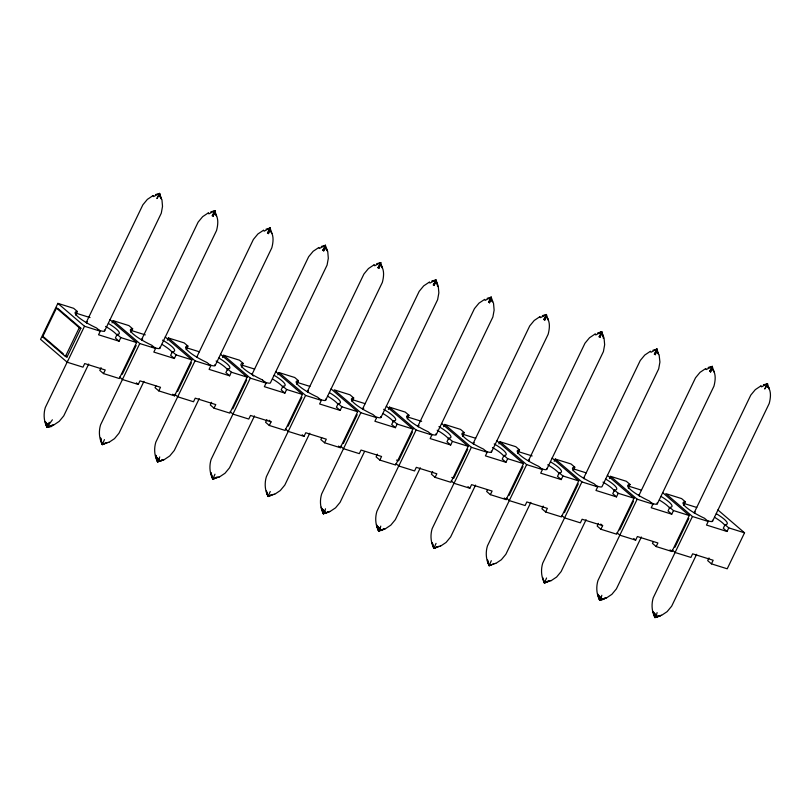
<?xml version="1.0" encoding="UTF-8"?>
<svg xmlns="http://www.w3.org/2000/svg" width="811" height="811" viewBox="0 0 811 811"><rect width="100%" height="100%" fill="white"/><g stroke="black" fill="none" stroke-linecap="round" stroke-linejoin="round"><path stroke-width="1.22" d="M167.319 340.214L168.394 337.964L195.035 360.834L155.834 442.127C153.857 448.645 154.364 455.853 157.557 461.895L163.376 459.878L159.838 461.347L158.997 459.563L159.706 456.907M383.654 409.322A24.442 4.825 25.7 0 1 393.426 420.899L397.147 424.092L395.423 427.691L374.895 421.264L376.628 417.665L372.898 414.472A24.442 4.825 25.7 0 1 353.718 397.988L349.987 394.795L334.203 389.848L360.834 412.728L321.632 494.021C319.656 500.529 320.163 507.747 323.356 513.779L329.175 511.771L325.637 513.241L324.795 511.457L325.505 508.801M399.154 465.088L376.902 511.315C374.915 517.834 375.432 525.041 378.625 531.083L384.444 529.066L380.906 530.536L380.065 528.752L380.764 526.096M609.446 478.591L610.531 476.341L637.162 499.211L597.971 580.504C595.984 587.022 596.49 594.24 599.684 600.272L605.503 598.254L601.975 599.724L601.133 597.94L601.833 595.284M716.346 513.738A24.442 4.825 25.7 0 1 725.024 524.676L728.754 527.88L727.021 531.479L706.493 525.052L708.226 521.453L704.506 518.259A24.442 4.825 25.7 0 1 685.315 501.776L681.585 498.583L665.801 493.635L692.432 516.506L653.24 597.808C651.253 604.317 651.76 611.535 654.953 617.566L660.772 615.549L657.234 617.019L656.403 615.235L657.103 612.589M435.243 280.829L431.857 281.062L435.902 279.917L434.24 285.502L435.304 281.63L437.301 284.286L437.565 286.547M597.656 332.956L601.701 331.811L600.039 337.396L601.103 333.524L603.1 336.18L603.364 338.44M374.104 265.004L374.733 265.744L380.643 262.622L378.98 268.208L380.643 262.622L376.588 263.768M484.643 299.604L485.262 300.344L491.172 297.221L489.509 302.807L491.172 297.221L487.117 298.357M208.305 213.111L208.934 213.851L214.844 210.728L213.181 216.314L214.844 210.728L210.789 211.874M263.575 230.405L264.193 231.155L270.104 228.023L268.441 233.619L270.104 228.023L266.059 229.168M318.845 247.71L319.463 248.45L325.373 245.327L323.711 250.913L325.373 245.327L321.318 246.463M539.903 316.898L540.532 317.638L546.442 314.516L544.779 320.102L546.442 314.516L542.387 315.651L544.475 315.55M650.442 351.487L651.061 352.227L656.971 349.105L655.308 354.691L656.971 349.105L652.926 350.251M705.712 368.792L706.33 369.532L712.24 366.41L710.578 371.996L712.24 366.41L708.185 367.545L710.274 367.444M104.72 330.736L161.288 213.192L162.514 206.379L161.947 199.699L158.915 195.116L156.908 198.553L159.574 193.434L155.519 194.579M49.167 422.318C47.058 425.268 49.593 429.029 52.847 425.278L49.309 426.748M104.437 439.613L102.287 444.59C99.094 438.558 98.587 431.34 100.574 424.832L139.766 343.54L113.134 320.659L112.05 322.91M214.966 474.202L212.827 479.189C209.633 473.158 209.116 465.94 211.103 459.431L250.305 378.129L223.664 355.259L222.579 357.509M270.235 491.507L268.086 496.484C264.893 490.452 264.386 483.234 266.373 476.726L305.565 395.433L278.933 372.553L277.849 374.804M436.034 543.39L433.885 548.378C430.692 542.346 430.185 535.128 432.172 528.62L453.876 483.518M491.304 560.695L489.155 565.673C485.961 559.641 485.454 552.423 487.441 545.915L526.633 464.622L500.002 441.742L498.917 443.992M546.563 577.99L544.424 582.977C541.231 576.935 540.714 569.727 542.701 563.209L581.903 481.916L555.261 459.046L554.187 461.287M108.41 323.467A24.442 4.825 25.7 0 1 117.098 334.406L120.819 337.609L119.085 341.208L98.557 334.781L100.29 331.182L96.57 327.989A24.442 4.825 25.7 0 1 77.38 311.505L73.659 308.312L57.865 303.365L40.55 339.343L67.181 362.223L82.975 367.16L84.709 363.561L105.237 369.988L103.504 373.587L119.298 378.524L136.613 342.546L109.972 319.676M42.608 336.889L56.456 308.109L58.037 308.596L80.867 328.202L67.019 356.992L65.438 356.495L42.608 336.889L44.179 337.386L63.207 353.718M75.646 315.104L77.38 311.505M65.438 356.495L79.285 327.715L56.456 308.109M67.556 361.3L45.304 407.538C43.318 414.046 43.835 421.264 47.018 427.296L49.086 426.819L45.274 421.781L47.018 427.296L53.556 424.913M86.29 322.373L142.858 204.828L147.379 199.374L153.066 195.583M67.181 362.223L84.496 326.245L57.865 303.365M88.703 364.027L63.734 415.901L59.213 421.355L53.536 425.146M101.081 367.687L99.783 370.394L103.504 373.587M117.098 334.406L115.365 338.005L119.085 341.208M130.916 332.398L132.649 328.8L128.919 325.606L113.134 320.659M122.279 374.287L136.136 345.506M141.56 339.667L198.127 222.123L202.649 216.669L208.326 212.877M119.602 377.064L122.451 379.518L138.245 384.455L139.979 380.866L160.497 387.283L158.774 390.882L174.558 395.829L191.872 359.851L165.241 336.97M132.649 328.8A24.442 4.825 25.7 0 0 151.839 345.283L155.56 348.477L153.826 352.075L174.355 358.503L176.088 354.904L172.368 351.71L170.634 355.309L174.355 358.503M143.963 381.332L119.004 433.196L114.483 438.66L108.806 442.441M159.99 348.031L216.557 230.496C218.098 224.515 218.97 217.247 214.236 212.441L212.178 215.858L214.185 212.421M155.915 385.884L155.043 387.688L158.774 390.882M186.175 349.693L187.909 346.104L184.188 342.901L168.394 337.964M177.548 391.581L191.396 362.801M187.919 346.104A24.442 4.825 25.7 0 0 207.109 362.578L210.819 365.781L209.096 369.37L229.625 375.797L231.348 372.198L227.627 369.005A24.442 4.825 25.7 0 0 218.94 358.067M199.232 398.627L174.274 450.49L169.752 455.954L164.065 459.746M215.25 365.335L271.827 247.791C273.368 241.82 274.23 234.551 269.505 229.736L267.448 233.152L269.445 229.716M211.61 402.286L210.313 404.983L214.033 408.176L229.827 413.123L247.142 377.145L220.511 354.265M227.627 369.005L225.894 372.604L229.625 375.797M214.033 408.176L215.767 404.588L195.238 398.16L193.505 401.759L177.721 396.812L174.862 394.359M241.445 366.998L243.178 363.399L239.458 360.196L223.664 355.259M232.818 408.876L246.666 380.095M252.089 374.266L308.656 256.722L313.178 251.268L318.865 247.477M262.369 379.883L266.089 383.076L264.356 386.675L284.884 393.102L286.618 389.503L282.897 386.3A24.442 4.825 25.7 0 0 274.209 375.361M254.502 415.921L229.533 467.795L225.012 473.249L219.335 477.04M266.88 419.581L265.582 422.278L269.303 425.481L285.097 430.418L302.412 394.44L275.77 371.57M282.897 386.3L281.164 389.898L284.884 393.102M269.303 425.481L271.036 421.882L269.171 420.28M296.714 384.292L298.448 380.694L294.717 377.5L278.933 372.553M288.077 426.18L301.935 397.39M307.359 391.561L363.926 274.017L368.447 268.563L374.124 264.771M285.401 428.958L288.25 431.411L304.044 436.348L305.777 432.75L326.306 439.177L324.572 442.776L340.356 447.713L357.671 411.735L331.04 388.864M298.448 380.694A24.442 4.825 25.7 0 0 317.638 397.177L321.359 400.37L319.625 403.969L340.154 410.396L341.887 406.798L338.167 403.604A24.442 4.825 25.7 0 0 329.479 392.656M309.761 433.216L284.803 485.09L280.282 490.543L274.605 494.335M325.789 399.924L382.356 282.38C383.897 276.409 384.769 269.14 380.035 264.335L377.977 267.742L380.035 264.335L382.042 266.991M321.714 437.778L320.852 439.582L324.572 442.776M338.167 403.604L336.433 407.193L340.154 410.396M351.984 401.587L353.708 397.988M343.347 443.475L357.195 414.695M362.618 408.856L419.196 291.321L423.717 285.857L429.394 282.066M364.484 451.646L340.073 502.384L335.541 507.848L329.864 511.629M381.058 417.229L437.626 299.685L438.852 292.862L438.275 286.182L435.902 279.917L429.992 283.039L429.374 282.299M388.378 409.403L389.462 407.152L405.257 412.089L408.977 415.293A24.442 4.825 25.7 0 0 428.167 431.766L431.888 434.97L430.154 438.569L450.683 444.986L452.416 441.387L448.696 438.193A24.442 4.825 25.7 0 0 438.923 426.616M377.409 454.18L376.111 456.877L379.832 460.07L395.626 465.017L412.941 429.039L386.31 406.159M393.426 420.899L391.703 424.498L395.423 427.691M379.832 460.07L381.565 456.471L361.037 450.054L359.303 453.643L343.519 448.706L340.661 446.253M407.244 418.881L408.977 415.293M412.464 431.989L398.617 460.77L396.508 460.111M417.888 426.16L474.455 308.616L478.977 303.152L484.664 299.371M441.569 423.464L468.211 446.334L450.896 482.312L435.101 477.365L436.835 473.776L416.307 467.349L414.573 470.948L398.789 466.001L416.104 430.023L389.462 407.152M420.301 467.815L395.332 519.679L390.811 525.143L385.134 528.934M436.318 434.524L492.885 316.979L494.122 310.157L493.544 303.476L491.172 297.221L490.513 298.124L491.172 297.221M443.647 426.698L444.732 424.447L460.526 429.394L464.247 432.587A24.442 4.825 25.7 0 0 483.437 449.071L487.158 452.264L485.424 455.863L505.952 462.29L507.686 458.691L503.966 455.488A24.442 4.825 25.7 0 0 494.193 443.911M432.679 471.475L431.381 474.171L435.101 477.365M448.696 438.193L446.962 441.792L450.683 444.986M462.513 436.186L464.247 432.587M467.734 449.284L453.876 478.064L451.778 477.405M473.158 443.455L529.725 325.91L534.246 320.457L539.923 316.665M496.839 440.758L523.47 463.628L506.155 499.606L490.371 494.669L492.105 491.071L471.576 484.643L469.843 488.242L454.048 483.295L471.363 447.317L444.732 424.447M475.56 485.11L450.602 536.983L446.08 542.437L440.403 546.229M491.588 451.818L548.155 334.274C549.696 328.303 550.568 321.034 545.833 316.229L543.775 319.635L545.783 316.199M487.512 489.672L486.651 491.466L490.371 494.669M503.966 455.488L502.232 459.087L505.952 462.29M517.783 453.481L519.506 449.882L515.786 446.689L500.002 441.742M509.146 495.369L523.004 466.578M519.516 449.882A24.442 4.825 25.7 0 0 538.707 466.366L542.427 469.559L540.694 473.158L561.222 479.585L562.956 475.986L559.225 472.793A24.442 4.825 25.7 0 0 550.537 461.854M530.83 502.404L505.871 554.278L501.35 559.732L495.663 563.523M546.857 469.113L603.425 351.568L604.651 344.756L604.073 338.075L601.701 331.811L595.801 334.933L595.173 334.193M543.208 506.074L541.91 508.771L545.631 511.964L561.425 516.911L578.74 480.923L552.109 458.053M559.225 472.793L557.502 476.392L561.222 479.585M545.631 511.964L547.364 508.365L526.836 501.938L525.112 505.537L509.318 500.6L506.459 498.147M573.042 470.775L574.776 467.177L571.056 463.983L555.261 459.046M564.415 512.664L578.263 483.883M583.687 478.044L640.254 360.51L644.775 355.046L650.463 351.254M574.776 467.177A24.442 4.825 25.7 0 0 593.966 483.66L597.687 486.853L595.963 490.452L616.482 496.879L618.215 493.281L614.495 490.087A24.442 4.825 25.7 0 0 605.807 479.149M586.1 519.709L561.131 571.573L556.61 577.037L550.933 580.818M598.477 523.369L597.18 526.065L600.9 529.259L616.695 534.206L634.009 498.228L607.368 475.347M614.495 490.087L612.761 493.686L616.482 496.879M600.9 529.259L602.634 525.66L600.769 524.068M628.312 488.08L630.046 484.481L626.325 481.278L610.531 476.341M619.675 529.958L633.533 501.178M638.956 495.349L695.524 377.804L700.045 372.34L705.722 368.559M616.999 532.746L619.847 535.189L635.642 540.136L637.375 536.537L657.903 542.964L656.17 546.563L671.954 551.5L689.279 515.522L662.638 492.652M630.046 484.481A24.442 4.825 25.7 0 0 649.236 500.955L652.956 504.158L651.223 507.757L671.751 514.174L673.485 510.575L669.764 507.382A24.442 4.825 25.7 0 0 661.077 496.444M641.359 537.004L616.401 588.877L611.879 594.331L606.202 598.123M657.386 503.712L713.954 386.168C715.495 380.197 716.366 372.928 711.632 368.123L709.574 371.529L711.582 368.093M653.311 541.566L652.449 543.36L656.17 546.563M669.764 507.382L668.031 510.981L671.751 514.174M683.582 505.375L685.305 501.776M674.945 547.253L688.803 518.472M694.226 512.643L750.793 395.099L755.315 389.645L760.992 385.854M696.629 554.298L671.67 606.172L667.149 611.626L661.462 615.417M712.656 521.007L769.223 403.462C770.764 397.481 771.656 390.172 766.841 385.387L767.51 383.704L763.455 384.84L766.841 384.607L767.51 383.704L769.254 389.219M709.007 557.958L707.709 560.654L711.44 563.858L727.224 568.795L744.539 532.817L717.907 509.947M725.024 524.676L723.3 528.275L727.021 531.479M711.44 563.858L713.163 560.259L692.635 553.832L690.911 557.431L675.117 552.494L672.268 550.04M492.338 301.783L490.574 298.935L488.506 302.341L490.513 298.904L492.571 301.58M324.714 247.01L322.707 250.447L324.775 247.041L326.772 249.687M435.243 281.61L433.246 285.046L434.889 282.492M601.042 333.493L599.045 336.93L600.687 334.385M656.312 350.798L654.305 354.235L656.373 350.818L658.37 353.474M158.976 194.366L159.574 193.434L161.318 198.959M214.236 211.661L214.844 210.728L216.588 216.253M269.505 228.955L270.104 228.023L271.857 233.548M324.775 246.26L325.373 245.327L327.745 251.582L328.313 258.273L327.086 265.085L270.519 382.63A10.188 2.017 25.7 0 1 263.859 381.758M380.643 262.622L380.035 263.555L380.643 262.622L382.386 268.147M546.442 314.516L545.844 315.449L546.442 314.516L548.185 320.031M601.103 332.743L601.701 331.811L603.1 336.18M656.373 350.038L656.971 349.105L658.725 354.63L656.373 350.818L656.991 352.106M711.642 367.342L712.24 366.41L713.984 371.925M52.37 419.814L48.407 425.299L45.274 421.781M158.915 194.336L159.574 193.434L160.943 197.803M214.185 211.641L214.844 210.728M270.104 228.023L268.147 229.067M324.714 246.23L325.373 245.327M601.701 331.811L599.745 332.845M656.312 350.017L656.971 349.105M711.582 367.312L712.24 366.41M766.851 384.607L767.51 383.704L761.6 386.827L760.971 386.087M263.595 230.182L257.918 233.963L253.397 239.427L196.82 356.972A10.188 2.017 25.7 0 1 197.093 356.516M595.193 333.96L589.516 337.751L584.995 343.205L528.427 460.749A10.188 2.017 25.7 0 1 529.563 460.161M159.574 193.434L153.664 196.556L153.046 195.816M48.995 426.251L47.018 427.296L46.166 424.873M101.436 442.177L100.625 437.97L102.287 444.59L105.248 443.029M159.524 460.851L157.557 461.895L155.894 455.265L156.695 459.472M212.249 477.578L212.827 479.189L216.76 477.111M267.062 493.24L268.086 496.484L271.046 494.923M325.323 512.745L323.356 513.779L322.565 511.629M380.592 530.039L378.625 531.083L376.507 524.464M432.861 545.134L433.885 548.378L436.845 546.817M488.131 562.428L489.155 565.673L491.121 564.638M543.4 579.723L544.424 582.977L548.358 580.889M602.644 598.711L599.684 600.272L597.575 593.652M657.914 616.005L654.953 617.566L653.21 612.041L656.403 615.235M108.816 442.208L102.287 444.59L100.544 439.075M164.086 459.513L157.557 461.895L155.803 456.37L158.997 459.563M219.355 476.807L212.827 479.189L211.073 473.665M274.615 494.102L268.086 496.484L266.343 490.969M329.884 511.396L323.356 513.779L321.602 508.264L324.795 511.457M385.154 528.701L378.625 531.083L376.872 525.558L380.065 528.752M440.424 545.996L433.885 548.378L432.141 542.853M495.683 563.29L489.155 565.673L487.401 560.158M550.953 580.595L544.424 582.977L542.671 577.452M606.222 597.889L599.684 600.272L597.94 594.747L601.133 597.94M661.482 615.184L654.953 617.566L654.274 615.407M50.637 425.795L52.208 425.177M107.468 442.471L102.287 444.59M161.176 460.384L162.737 459.766M218.007 477.061L212.827 479.189M273.266 494.365L268.086 496.484M326.975 512.278L328.536 511.66M382.234 529.573L383.806 528.954M439.065 546.259L433.885 548.378M494.335 563.554L489.155 565.673M549.605 580.848L544.424 582.977M603.303 598.761L604.874 598.143M658.573 616.066L660.134 615.448M75.545 313.036L90.041 317.577M130.814 330.341L145.301 334.872M186.084 347.635L199.364 351.792M242.55 365.305L254.634 369.086M297.819 382.61L309.893 386.391M351.883 399.529L365.163 403.685M407.142 416.824L421.639 421.355M462.412 434.118L475.692 438.275M517.682 451.423L532.168 455.954M574.158 469.093L586.231 472.874M628.211 486.012L641.491 490.168M683.48 503.307L696.761 507.463M84.496 326.245L100.29 331.182M120.819 337.609L136.613 342.546M139.766 343.54L155.56 348.477M176.088 354.904L191.872 359.851M195.035 360.834L210.819 365.781M231.348 372.198L247.142 377.145M250.305 378.129L266.089 383.076M286.618 389.503L302.412 394.44M305.565 395.433L321.359 400.37M341.887 406.798L357.671 411.735M360.834 412.728L376.628 417.665M397.147 424.092L412.941 429.039M416.104 430.023L431.888 434.97M452.416 441.387L468.211 446.334M471.363 447.317L487.158 452.264M507.686 458.691L523.47 463.628M526.633 464.622L542.427 469.559M562.956 475.986L578.74 480.923M581.903 481.916L597.687 486.853M618.215 493.281L634.009 498.228M637.162 499.211L652.956 504.158M673.485 510.575L689.279 515.522M692.432 516.506L708.226 521.453M728.754 527.88L744.539 532.817M79.285 327.715L80.867 328.202M271.036 421.882L250.508 415.455L248.774 419.054L232.98 414.107L230.131 411.664M602.634 525.66L582.105 519.243L580.372 522.842L564.588 517.894L561.729 515.441M670.058 549.868L671.954 551.5M633.776 538.534L635.642 540.136M504.26 497.974L506.155 499.606M467.977 486.641L469.843 488.242M451.2 480.852L454.048 483.295M395.93 463.547L398.789 466.001M338.461 446.08L340.356 447.713M302.179 434.757L304.044 436.348M172.662 394.197L174.558 395.829M136.38 382.863L138.245 384.455M65.113 355.35L67.019 356.992M653.21 612.041L657.234 617.019M597.94 594.747L601.975 599.724M376.872 525.558L380.906 530.536M321.602 508.264L325.637 513.241M155.803 456.37L159.838 461.347M713.639 370.769L711.632 368.123L712.261 369.4M547.841 318.875L545.833 316.229L546.462 317.506M271.503 232.392L269.505 229.736L270.134 231.023M216.243 215.097L214.236 212.441L214.864 213.719M659.14 355.036L659.921 362.051L658.694 368.873L602.117 486.418A10.188 2.017 25.7 0 1 595.456 485.536M327.127 250.842L324.775 247.041L325.393 248.318M158.915 195.116L159.595 196.424M490.574 298.935L491.192 300.212M380.035 264.335L380.663 265.613M435.902 279.917L437.301 284.286M321.247 507.169L322.241 510.514M598.883 598.052L598.66 597.028M211.803 475.945L211.965 476.767L211.164 472.56M487.695 560.097L488.293 563.25M432.425 542.802L433.033 545.955M377.166 525.508L377.561 527.606M266.829 491.963L267.235 494.061M377.176 525.579L377.602 527.839M714.613 517.337A24.442 4.825 25.7 0 1 725.075 525.629M712.301 520.267A10.188 2.017 25.7 0 1 708.196 520.915M694.581 513.383A10.188 2.017 25.7 0 1 695.372 512.055M657.032 502.972A10.188 2.017 25.7 0 1 650.726 502.83M639.311 496.079A10.188 2.017 25.7 0 1 639.22 494.892M659.343 500.042A24.442 4.825 25.7 0 1 669.805 508.335M602.989 482.109A24.442 4.825 25.7 0 1 614.545 491.04M584.042 478.784A10.188 2.017 25.7 0 1 583.95 477.598M547.729 464.804A24.442 4.825 25.7 0 1 559.276 473.746M546.502 468.383A10.188 2.017 25.7 0 1 540.187 468.241M491.233 451.078A10.188 2.017 25.7 0 1 484.927 450.946M473.512 444.195A10.188 2.017 25.7 0 1 474.303 442.857M492.459 447.51A24.442 4.825 25.7 0 1 504.006 456.441M437.19 430.215A24.442 4.825 25.7 0 1 448.747 439.146M435.963 433.784A10.188 2.017 25.7 0 1 429.658 433.642M418.243 426.89A10.188 2.017 25.7 0 1 419.034 425.562M380.694 416.489A10.188 2.017 25.7 0 1 376.598 417.128M362.973 409.596A10.188 2.017 25.7 0 1 363.764 408.268M383.015 413.559A24.442 4.825 25.7 0 1 393.477 421.852M325.434 399.184A10.188 2.017 25.7 0 1 319.118 399.053M307.714 392.301A10.188 2.017 25.7 0 1 308.504 390.973M327.745 396.255A24.442 4.825 25.7 0 1 338.207 404.557M253.407 375.98A10.188 2.017 25.7 0 1 252.363 373.81M272.476 378.96A24.442 4.825 25.7 0 1 282.948 387.252M262.369 379.883A24.442 4.825 25.7 0 1 243.178 363.399M214.895 364.595A10.188 2.017 25.7 0 1 208.589 364.453M216.121 361.027A24.442 4.825 25.7 0 1 227.678 369.958M159.625 347.301A10.188 2.017 25.7 0 1 151.748 346.51M141.915 340.407A10.188 2.017 25.7 0 1 142.706 339.079M162.595 340.133A24.442 4.825 25.7 0 1 172.368 351.71M161.947 344.371A24.442 4.825 25.7 0 1 172.408 352.663M104.366 329.996A10.188 2.017 25.7 0 1 98.06 329.864M86.645 323.113A10.188 2.017 25.7 0 1 87.436 321.785M105.592 326.427A24.442 4.825 25.7 0 1 117.149 335.359M766.841 385.387L764.844 388.824L766.841 385.387L768.787 388.063L766.841 385.387"/></g></svg>
